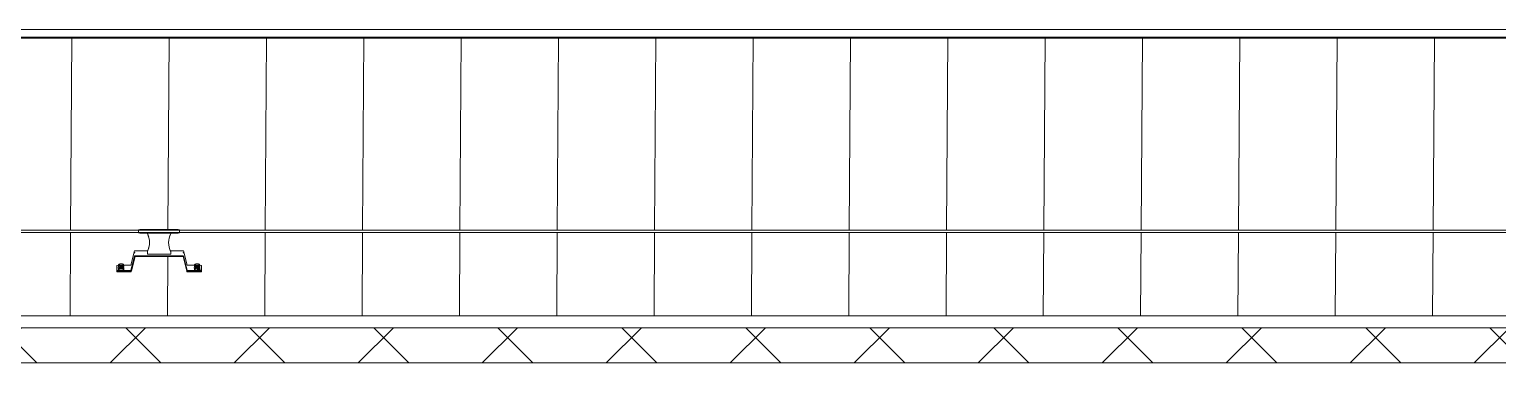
# Model space of a CAD drawing. Header units: millimetres. Extents: x 900982 to 1200730, y -305 to 27743.
# Drawn here: x 951712 to 956736, y 16569 to 17711 of the extents above; entities that cross this region are included whole.
import ezdxf

# ---------------------------------------------------------------- set-up
doc = ezdxf.new("R2010")
doc.units = ezdxf.units.MM
for name, color, linetype, lineweight in [('A-ROOF', 132, 'Continuous', 5), ('A-ROOF-PATT', 132, 'Continuous', 15), ('Q-SPCQ', 91, 'Continuous', 5)]:
    doc.layers.add(name, color=color, linetype=linetype, lineweight=lineweight)

# ---------------------------------------------------------------- blocks, each defined once
blk = doc.blocks.new('Static Line_Sayfa_Metal Deck_Pan Mount - Up to 15 _ pitch - Max 2 Users-1845519-SECTION - GRIDS 2A')
at = {"layer": 'Q-SPCQ'}
for p, q in [((1010152.4, 17024.9), (917357.6, 17024.9)), ((917357.6, 17016.9), (1010152.4, 17016.9)), ((952090.2, 17027.2), (952085.9, 17026.2)), ((952085.9, 17015.7), (952090.2, 17014.7)), ((952219.3, 17027.4), (952092.5, 17027.4)), ((952092.5, 17014.4), (952219.3, 17014.4)), ((952115.9, 17014.5), (952115.9, 17016.4)), ((952115.9, 17013.3), (952115.9, 17014.5)), ((952195.9, 17014.5), (952115.9, 17014.5)), ((952115.9, 17013.6), (952115.9, 17013.3)), ((952195.9, 17016.4), (952195.9, 17014.5)), ((952195.9, 17014.5), (952195.9, 17013.3)), ((952195.9, 17013.3), (952195.9, 17013.6)), ((952225.9, 17026.2), (952221.6, 17027.2)), ((952221.6, 17014.7), (952225.9, 17015.7)), ((952072, 16936.8), (952059.5, 16888.4)), ((952059.6, 16905.9), (952072.1, 16954.2)), ((952061.1, 16886.5), (952073.5, 16934.8)), ((952073, 16949.8), (952072.1, 16946)), ((952238.7, 16937.5), (952073, 16937.5)), ((952073.1, 16954.9), (952117.6, 16954.9)), ((952074.5, 16935.5), (952237.2, 16935.5)), ((952115.9, 16951.6), (952115.9, 16951.8)), ((952115.9, 16951.8), (952115.9, 16949.8)), ((952115.9, 16949.6), (952115.9, 16951.6)), ((952115.9, 16943.2), (952195.9, 16943.2)), ((952194.2, 16954.9), (952238.9, 16954.9)), ((952195.9, 16949.8), (952195.9, 16951.8)), ((952195.9, 16951.8), (952195.9, 16951.6)), ((952195.9, 16951.6), (952195.9, 16949.6)), ((952238.2, 16934.8), (952250.7, 16886.5)), ((952239.8, 16946.4), (952238.8, 16950.1)), ((952252.2, 16888.4), (952239.7, 16936.8)), ((952239.8, 16954.2), (952252.3, 16905.9)), ((952010.9, 16888.6), (952011, 16904.3)), ((952010.9, 16888.6), (952010.9, 16886.6)), ((952010.9, 16885.7), (952010.9, 16888.6)), ((952060.9, 16885.7), (952010.9, 16885.7)), ((952010.9, 16885.7), (952010.9, 16882.7)), ((952010.9, 16882.7), (952060.9, 16882.7)), ((952021.3, 16897.5), (952016.7, 16896.9)), ((952016.9, 16901.2), (952016.9, 16899.9)), ((952016.9, 16894.2), (952016.9, 16892.9)), ((952016.9, 16890.3), (952016.9, 16888.9)), ((952017, 16905.2), (952017, 16903.9)), ((952058.5, 16887.7), (952020.9, 16887.7)), ((952020.9, 16885.7), (952060.1, 16885.7)), ((952025.9, 16902.3), (952021.1, 16902.1)), ((952021.1, 16902.1), (952021.1, 16901.6)), ((952021.1, 16902.1), (952021.1, 16897.5)), ((952021.1, 16901.6), (952025.9, 16901.3)), ((952021.1, 16901.6), (952021.1, 16897)), ((952021.1, 16896.7), (952025.9, 16896.9)), ((952025.9, 16895.9), (952021.1, 16896.2)), ((952030.8, 16902.1), (952025.9, 16902.3)), ((952025.9, 16902.3), (952025.9, 16897.7)), ((952025.9, 16901.3), (952030.7, 16901.6)), ((952025.9, 16896.8), (952025.9, 16901.3)), ((952025.9, 16896.9), (952030.8, 16896.7)), ((952030.7, 16896.2), (952025.9, 16895.9)), ((952026, 16905.1), (952031.9, 16905.1)), ((952035.1, 16896.9), (952030.6, 16897.5)), ((952030.7, 16901.6), (952030.8, 16902.1)), ((952030.7, 16901.6), (952030.7, 16897)), ((952030.8, 16902.1), (952030.8, 16897.5)), ((952033.8, 16905.1), (952058.6, 16905.1)), ((952034.9, 16899.9), (952034.9, 16901.2)), ((952034.9, 16892.9), (952034.9, 16894.2)), ((952034.9, 16888.9), (952034.9, 16890.3)), ((952035, 16903.9), (952035, 16905.2)), ((952060.9, 16882.7), (952060.9, 16885.7)), ((952250.9, 16885.7), (952250.9, 16882.7)), ((952300.9, 16885.7), (952250.9, 16885.7)), ((952250.9, 16882.7), (952300.9, 16882.7)), ((952251.6, 16885.7), (952290.9, 16885.7)), ((952290.9, 16887.7), (952253.2, 16887.7)), ((952253.3, 16905.1), (952278.1, 16905.1)), ((952281.3, 16897.5), (952276.7, 16896.9)), ((952276.9, 16901.2), (952276.9, 16899.9)), ((952276.9, 16894.2), (952276.9, 16892.9)), ((952276.9, 16890.3), (952276.9, 16888.9)), ((952277, 16905.2), (952277, 16903.9)), ((952280, 16905.1), (952286, 16905.1)), ((952285.9, 16902.3), (952281.1, 16902.1)), ((952281.1, 16902.1), (952281.1, 16901.6)), ((952281.1, 16902.1), (952281.1, 16897.5)), ((952281.1, 16901.6), (952285.9, 16901.3)), ((952281.1, 16901.6), (952281.1, 16897)), ((952285.9, 16896.9), (952281.1, 16896.7)), ((952290.8, 16902.1), (952285.9, 16902.3)), ((952285.9, 16902.3), (952285.9, 16897.7)), ((952285.9, 16901.3), (952290.7, 16901.6)), ((952285.9, 16896.8), (952285.9, 16901.3)), ((952290.8, 16896.7), (952285.9, 16896.9)), ((952285.9, 16895.9), (952290.7, 16896.2)), ((952295.1, 16896.9), (952290.6, 16897.5)), ((952290.7, 16901.6), (952290.8, 16902.1)), ((952290.7, 16901.6), (952290.7, 16897)), ((952290.8, 16902.1), (952290.8, 16897.5)), ((952294.9, 16899.9), (952294.9, 16901.2)), ((952294.9, 16892.9), (952294.9, 16894.2)), ((952294.9, 16888.9), (952294.9, 16890.3)), ((952295, 16903.9), (952295, 16905.2)), ((952300.9, 16888.6), (952301, 16904.3)), ((952300.9, 16885.7), (952300.9, 16888.6)), ((952300.9, 16882.7), (952300.9, 16885.7)), ((952301, 16903.1), (952301, 16900.1))]:
    blk.add_line(p, q, dxfattribs=at)
at = {"layer": 'Q-SPCQ', "flags": 128}
for points in [[(952090.2, 17027.2), (952090.6, 17027.3), (952091, 17027.3), (952091.4, 17027.4), (952091.8, 17027.4), (952092.2, 17027.4), (952092.5, 17027.4)], [(952092.5, 17014.4), (952092.1, 17014.4), (952091.7, 17014.5), (952091.3, 17014.5), (952090.9, 17014.6), (952090.5, 17014.6), (952090.2, 17014.7)], [(952219.3, 17027.4), (952219.7, 17027.4), (952220.1, 17027.4), (952220.5, 17027.4), (952220.9, 17027.3), (952221.3, 17027.2), (952221.6, 17027.2)], [(952221.6, 17014.7), (952221.2, 17014.6), (952220.8, 17014.6), (952220.4, 17014.5), (952220, 17014.5), (952219.6, 17014.4), (952219.3, 17014.4)], [(952016.9, 16901.2), (952017.3, 16902.9), (952018, 16904), (952018.6, 16904.5), (952019.1, 16904.8), (952019.5, 16905), (952019.7, 16905.1), (952020, 16905.2), (952020.2, 16905.2), (952020.4, 16905.3), (952020.5, 16905.3), (952020.7, 16905.3), (952020.8, 16905.4), (952021, 16905.4), (952021.2, 16905.4), (952021.3, 16905.4), (952021.5, 16905.4), (952021.6, 16905.5), (952021.8, 16905.5), (952022, 16905.5), (952022.1, 16905.5), (952022.3, 16905.5), (952022.5, 16905.5), (952022.6, 16905.6), (952022.8, 16905.6), (952023, 16905.6), (952023.2, 16905.6), (952023.4, 16905.6), (952023.6, 16905.6), (952023.8, 16905.6), (952024, 16905.6), (952024.2, 16905.6), (952024.4, 16905.6), (952024.6, 16905.6), (952024.8, 16905.6), (952025, 16905.6), (952025.2, 16905.6), (952025.5, 16905.7), (952025.7, 16905.7), (952025.9, 16905.7), (952025.9, 16905.7)], [(952016.9, 16894.2), (952017.3, 16895.9), (952018, 16897), (952018.6, 16897.5), (952019.1, 16897.8), (952019.4, 16898), (952019.7, 16898.1), (952019.9, 16898.2), (952020.1, 16898.2), (952020.3, 16898.3), (952020.5, 16898.3), (952020.6, 16898.4), (952020.8, 16898.4), (952021, 16898.4), (952021.1, 16898.4), (952021.3, 16898.5), (952021.4, 16898.5), (952021.6, 16898.5), (952021.7, 16898.5), (952021.9, 16898.5), (952022.1, 16898.5), (952022.2, 16898.6), (952022.4, 16898.6), (952022.6, 16898.6), (952022.8, 16898.6), (952023, 16898.6), (952023.2, 16898.6), (952023.4, 16898.6), (952023.5, 16898.6), (952023.7, 16898.6), (952023.9, 16898.6), (952024.1, 16898.7), (952024.4, 16898.7), (952024.6, 16898.7), (952024.8, 16898.7), (952025, 16898.7), (952025.2, 16898.7), (952025.4, 16898.7), (952025.6, 16898.7), (952025.8, 16898.7), (952025.9, 16898.7)], [(952016.9, 16890.3), (952017.2, 16891.9), (952017.9, 16893), (952018.6, 16893.6), (952019, 16893.8), (952019.4, 16894), (952019.7, 16894.1), (952019.9, 16894.2), (952020.1, 16894.3), (952020.3, 16894.3), (952020.5, 16894.3), (952020.6, 16894.4), (952020.8, 16894.4), (952020.9, 16894.4), (952021.1, 16894.5), (952021.2, 16894.5), (952021.4, 16894.5), (952021.6, 16894.5), (952021.7, 16894.5), (952021.9, 16894.5), (952022, 16894.6), (952022.2, 16894.6), (952022.4, 16894.6), (952022.6, 16894.6), (952022.8, 16894.6), (952022.9, 16894.6), (952023.1, 16894.6), (952023.3, 16894.6), (952023.5, 16894.6), (952023.7, 16894.7), (952023.9, 16894.7), (952024.1, 16894.7), (952024.3, 16894.7), (952024.5, 16894.7), (952024.7, 16894.7), (952025, 16894.7), (952025.2, 16894.7), (952025.4, 16894.7), (952025.6, 16894.7), (952025.8, 16894.7), (952025.9, 16894.7)], [(952017, 16905.2), (952017.3, 16906.9), (952018, 16907.9), (952018.7, 16908.5), (952019.1, 16908.8), (952019.5, 16909), (952019.8, 16909.1), (952020, 16909.2), (952020.2, 16909.2), (952020.4, 16909.3), (952020.6, 16909.3), (952020.7, 16909.3), (952020.9, 16909.3), (952021, 16909.4), (952021.2, 16909.4), (952021.3, 16909.4), (952021.5, 16909.4), (952021.6, 16909.5), (952021.8, 16909.5), (952022, 16909.5), (952022.1, 16909.5), (952022.3, 16909.5), (952022.5, 16909.5), (952022.7, 16909.5), (952022.9, 16909.6), (952023, 16909.6), (952023.2, 16909.6), (952023.4, 16909.6), (952023.6, 16909.6), (952023.8, 16909.6), (952024, 16909.6), (952024.2, 16909.6), (952024.4, 16909.6), (952024.6, 16909.6), (952024.8, 16909.6), (952025.1, 16909.6), (952025.3, 16909.6), (952025.5, 16909.6), (952025.7, 16909.6), (952025.9, 16909.6), (952026, 16909.6)], [(952034.9, 16901.2), (952034.6, 16902.9), (952033.9, 16904), (952033.2, 16904.5), (952032.8, 16904.8), (952032.4, 16905), (952032.1, 16905.1), (952031.9, 16905.2), (952031.7, 16905.2), (952031.5, 16905.3), (952031.3, 16905.3), (952031.2, 16905.3), (952031, 16905.4), (952030.9, 16905.4), (952030.7, 16905.4), (952030.6, 16905.4), (952030.4, 16905.4), (952030.2, 16905.5), (952030.1, 16905.5), (952029.9, 16905.5), (952029.8, 16905.5), (952029.6, 16905.5), (952029.4, 16905.5), (952029.2, 16905.6), (952029, 16905.6), (952028.9, 16905.6), (952028.7, 16905.6), (952028.5, 16905.6), (952028.3, 16905.6), (952028.1, 16905.6), (952027.9, 16905.6), (952027.7, 16905.6), (952027.5, 16905.6), (952027.3, 16905.6), (952027.1, 16905.6), (952026.8, 16905.6), (952026.6, 16905.6), (952026.4, 16905.7), (952026.2, 16905.7), (952026, 16905.7), (952025.9, 16905.7)], [(952034.9, 16894.2), (952034.5, 16895.9), (952033.8, 16897), (952033.2, 16897.5), (952032.7, 16897.8), (952032.4, 16898), (952032.1, 16898.1), (952031.9, 16898.2), (952031.6, 16898.2), (952031.5, 16898.3), (952031.3, 16898.3), (952031.1, 16898.4), (952031, 16898.4), (952030.8, 16898.4), (952030.7, 16898.4), (952030.5, 16898.5), (952030.4, 16898.5), (952030.2, 16898.5), (952030, 16898.5), (952029.9, 16898.5), (952029.7, 16898.5), (952029.5, 16898.6), (952029.4, 16898.6), (952029.2, 16898.6), (952029, 16898.6), (952028.8, 16898.6), (952028.6, 16898.6), (952028.4, 16898.6), (952028.2, 16898.6), (952028, 16898.6), (952027.8, 16898.6), (952027.6, 16898.7), (952027.4, 16898.7), (952027.2, 16898.7), (952027, 16898.7), (952026.8, 16898.7), (952026.6, 16898.7), (952026.4, 16898.7), (952026.2, 16898.7), (952025.9, 16898.7), (952025.9, 16898.7)], [(952034.9, 16890.3), (952034.5, 16891.9), (952033.8, 16893), (952033.2, 16893.6), (952032.7, 16893.8), (952032.3, 16894), (952032.1, 16894.1), (952031.8, 16894.2), (952031.6, 16894.3), (952031.4, 16894.3), (952031.3, 16894.3), (952031.1, 16894.4), (952031, 16894.4), (952030.8, 16894.4), (952030.6, 16894.5), (952030.5, 16894.5), (952030.3, 16894.5), (952030.2, 16894.5), (952030, 16894.5), (952029.9, 16894.5), (952029.7, 16894.6), (952029.5, 16894.6), (952029.3, 16894.6), (952029.2, 16894.6), (952029, 16894.6), (952028.8, 16894.6), (952028.6, 16894.6), (952028.4, 16894.6), (952028.2, 16894.6), (952028, 16894.7), (952027.8, 16894.7), (952027.6, 16894.7), (952027.4, 16894.7), (952027.2, 16894.7), (952027, 16894.7), (952026.8, 16894.7), (952026.6, 16894.7), (952026.4, 16894.7), (952026.1, 16894.7), (952025.9, 16894.7), (952025.9, 16894.7)], [(952035, 16905.2), (952034.6, 16906.9), (952033.9, 16907.9), (952033.3, 16908.5), (952032.8, 16908.8), (952032.4, 16909), (952032.2, 16909.1), (952031.9, 16909.2), (952031.7, 16909.2), (952031.5, 16909.3), (952031.4, 16909.3), (952031.2, 16909.3), (952031.1, 16909.3), (952030.9, 16909.4), (952030.7, 16909.4), (952030.6, 16909.4), (952030.4, 16909.4), (952030.3, 16909.5), (952030.1, 16909.5), (952029.9, 16909.5), (952029.8, 16909.5), (952029.6, 16909.5), (952029.4, 16909.5), (952029.3, 16909.5), (952029.1, 16909.6), (952028.9, 16909.6), (952028.7, 16909.6), (952028.5, 16909.6), (952028.3, 16909.6), (952028.1, 16909.6), (952027.9, 16909.6), (952027.7, 16909.6), (952027.5, 16909.6), (952027.3, 16909.6), (952027.1, 16909.6), (952026.9, 16909.6), (952026.7, 16909.6), (952026.4, 16909.6), (952026.2, 16909.6), (952026, 16909.6), (952026, 16909.6)], [(952276.9, 16901.2), (952277.3, 16902.9), (952278, 16904), (952278.6, 16904.5), (952279.1, 16904.8), (952279.5, 16905), (952279.7, 16905.1), (952280, 16905.2), (952280.2, 16905.2), (952280.4, 16905.3), (952280.5, 16905.3), (952280.7, 16905.3), (952280.8, 16905.4), (952281, 16905.4), (952281.2, 16905.4), (952281.3, 16905.4), (952281.5, 16905.4), (952281.6, 16905.5), (952281.8, 16905.5), (952282, 16905.5), (952282.1, 16905.5), (952282.3, 16905.5), (952282.5, 16905.5), (952282.6, 16905.6), (952282.8, 16905.6), (952283, 16905.6), (952283.2, 16905.6), (952283.4, 16905.6), (952283.6, 16905.6), (952283.8, 16905.6), (952284, 16905.6), (952284.2, 16905.6), (952284.4, 16905.6), (952284.6, 16905.6), (952284.8, 16905.6), (952285, 16905.6), (952285.2, 16905.6), (952285.5, 16905.7), (952285.7, 16905.7), (952285.9, 16905.7), (952285.9, 16905.7)], [(952276.9, 16894.2), (952277.3, 16895.9), (952278, 16897), (952278.6, 16897.5), (952279.1, 16897.8), (952279.4, 16898), (952279.7, 16898.1), (952279.9, 16898.2), (952280.1, 16898.2), (952280.3, 16898.3), (952280.5, 16898.3), (952280.6, 16898.4), (952280.8, 16898.4), (952281, 16898.4), (952281.1, 16898.4), (952281.3, 16898.5), (952281.4, 16898.5), (952281.6, 16898.5), (952281.7, 16898.5), (952281.9, 16898.5), (952282.1, 16898.5), (952282.2, 16898.6), (952282.4, 16898.6), (952282.6, 16898.6), (952282.8, 16898.6), (952283, 16898.6), (952283.2, 16898.6), (952283.4, 16898.6), (952283.5, 16898.6), (952283.7, 16898.6), (952283.9, 16898.6), (952284.1, 16898.7), (952284.4, 16898.7), (952284.6, 16898.7), (952284.8, 16898.7), (952285, 16898.7), (952285.2, 16898.7), (952285.4, 16898.7), (952285.6, 16898.7), (952285.8, 16898.7), (952285.9, 16898.7)], [(952276.9, 16890.3), (952277.2, 16891.9), (952277.9, 16893), (952278.6, 16893.6), (952279, 16893.8), (952279.4, 16894), (952279.7, 16894.1), (952279.9, 16894.2), (952280.1, 16894.3), (952280.3, 16894.3), (952280.5, 16894.3), (952280.6, 16894.4), (952280.8, 16894.4), (952280.9, 16894.4), (952281.1, 16894.5), (952281.2, 16894.5), (952281.4, 16894.5), (952281.6, 16894.5), (952281.7, 16894.5), (952281.9, 16894.5), (952282, 16894.6), (952282.2, 16894.6), (952282.4, 16894.6), (952282.6, 16894.6), (952282.8, 16894.6), (952282.9, 16894.6), (952283.1, 16894.6), (952283.3, 16894.6), (952283.5, 16894.6), (952283.7, 16894.7), (952283.9, 16894.7), (952284.1, 16894.7), (952284.3, 16894.7), (952284.5, 16894.7), (952284.7, 16894.7), (952285, 16894.7), (952285.2, 16894.7), (952285.4, 16894.7), (952285.6, 16894.7), (952285.8, 16894.7), (952285.9, 16894.7)], [(952277, 16905.2), (952277.3, 16906.9), (952278, 16907.9), (952278.7, 16908.5), (952279.1, 16908.8), (952279.5, 16909), (952279.8, 16909.1), (952280, 16909.2), (952280.2, 16909.2), (952280.4, 16909.3), (952280.6, 16909.3), (952280.7, 16909.3), (952280.9, 16909.3), (952281, 16909.4), (952281.2, 16909.4), (952281.3, 16909.4), (952281.5, 16909.4), (952281.6, 16909.5), (952281.8, 16909.5), (952282, 16909.5), (952282.1, 16909.5), (952282.3, 16909.5), (952282.5, 16909.5), (952282.7, 16909.5), (952282.9, 16909.6), (952283, 16909.6), (952283.2, 16909.6), (952283.4, 16909.6), (952283.6, 16909.6), (952283.8, 16909.6), (952284, 16909.6), (952284.2, 16909.6), (952284.4, 16909.6), (952284.6, 16909.6), (952284.8, 16909.6), (952285.1, 16909.6), (952285.3, 16909.6), (952285.5, 16909.6), (952285.7, 16909.6), (952285.9, 16909.6), (952286, 16909.6)], [(952294.9, 16901.2), (952294.6, 16902.9), (952293.9, 16904), (952293.2, 16904.5), (952292.8, 16904.8), (952292.4, 16905), (952292.1, 16905.1), (952291.9, 16905.2), (952291.7, 16905.2), (952291.5, 16905.3), (952291.3, 16905.3), (952291.2, 16905.3), (952291, 16905.4), (952290.9, 16905.4), (952290.7, 16905.4), (952290.6, 16905.4), (952290.4, 16905.4), (952290.2, 16905.5), (952290.1, 16905.5), (952289.9, 16905.5), (952289.8, 16905.5), (952289.6, 16905.5), (952289.4, 16905.5), (952289.2, 16905.6), (952289, 16905.6), (952288.9, 16905.6), (952288.7, 16905.6), (952288.5, 16905.6), (952288.3, 16905.6), (952288.1, 16905.6), (952287.9, 16905.6), (952287.7, 16905.6), (952287.5, 16905.6), (952287.3, 16905.6), (952287.1, 16905.6), (952286.8, 16905.6), (952286.6, 16905.6), (952286.4, 16905.7), (952286.2, 16905.7), (952286, 16905.7), (952285.9, 16905.7)], [(952294.9, 16894.2), (952294.5, 16895.9), (952293.8, 16897), (952293.2, 16897.5), (952292.7, 16897.8), (952292.4, 16898), (952292.1, 16898.1), (952291.9, 16898.2), (952291.6, 16898.2), (952291.5, 16898.3), (952291.3, 16898.3), (952291.1, 16898.4), (952291, 16898.4), (952290.8, 16898.4), (952290.7, 16898.4), (952290.5, 16898.5), (952290.4, 16898.5), (952290.2, 16898.5), (952290, 16898.5), (952289.9, 16898.5), (952289.7, 16898.5), (952289.5, 16898.6), (952289.4, 16898.6), (952289.2, 16898.6), (952289, 16898.6), (952288.8, 16898.6), (952288.6, 16898.6), (952288.4, 16898.6), (952288.2, 16898.6), (952288, 16898.6), (952287.8, 16898.6), (952287.6, 16898.7), (952287.4, 16898.7), (952287.2, 16898.7), (952287, 16898.7), (952286.8, 16898.7), (952286.6, 16898.7), (952286.4, 16898.7), (952286.2, 16898.7), (952285.9, 16898.7), (952285.9, 16898.7)], [(952294.9, 16890.3), (952294.5, 16891.9), (952293.8, 16893), (952293.2, 16893.6), (952292.7, 16893.8), (952292.3, 16894), (952292.1, 16894.1), (952291.8, 16894.2), (952291.6, 16894.3), (952291.4, 16894.3), (952291.3, 16894.3), (952291.1, 16894.4), (952291, 16894.4), (952290.8, 16894.4), (952290.6, 16894.5), (952290.5, 16894.5), (952290.3, 16894.5), (952290.2, 16894.5), (952290, 16894.5), (952289.9, 16894.5), (952289.7, 16894.6), (952289.5, 16894.6), (952289.3, 16894.6), (952289.2, 16894.6), (952289, 16894.6), (952288.8, 16894.6), (952288.6, 16894.6), (952288.4, 16894.6), (952288.2, 16894.6), (952288, 16894.7), (952287.8, 16894.7), (952287.6, 16894.7), (952287.4, 16894.7), (952287.2, 16894.7), (952287, 16894.7), (952286.8, 16894.7), (952286.6, 16894.7), (952286.4, 16894.7), (952286.1, 16894.7), (952285.9, 16894.7), (952285.9, 16894.7)], [(952295, 16905.2), (952294.6, 16906.9), (952293.9, 16907.9), (952293.3, 16908.5), (952292.8, 16908.8), (952292.4, 16909), (952292.2, 16909.1), (952291.9, 16909.2), (952291.7, 16909.2), (952291.5, 16909.3), (952291.4, 16909.3), (952291.2, 16909.3), (952291.1, 16909.3), (952290.9, 16909.4), (952290.7, 16909.4), (952290.6, 16909.4), (952290.4, 16909.4), (952290.3, 16909.5), (952290.1, 16909.5), (952289.9, 16909.5), (952289.8, 16909.5), (952289.6, 16909.5), (952289.4, 16909.5), (952289.3, 16909.5), (952289.1, 16909.6), (952288.9, 16909.6), (952288.7, 16909.6), (952288.5, 16909.6), (952288.3, 16909.6), (952288.1, 16909.6), (952287.9, 16909.6), (952287.7, 16909.6), (952287.5, 16909.6), (952287.3, 16909.6), (952287.1, 16909.6), (952286.9, 16909.6), (952286.7, 16909.6), (952286.4, 16909.6), (952286.2, 16909.6), (952286, 16909.6), (952286, 16909.6)]]:
    blk.add_lwpolyline(points, dxfattribs=at)
at = {"layer": 'Q-SPCQ'}
for centre, major_axis, ratio, start_param, end_param in [((952085.9, 17020.9), (0, 5.22), 0.000553, 0.087266, 1.12192), ((952085.9, 17020.9), (0, 5.22), 0.000553, 1.238237, 2.040821), ((952085.9, 17020.9), (0, 5.22), 0.000553, 2.181662, 3.141462), ((952085.9, 17020.9), (0, 5.22), 0.000553, 3.141593, 3.228859), ((952053.1, 16982.7), (-70, 0.4), 0.996195, 3.429686, 3.60672), ((952053.1, 16982.5), (-70, 0.4), 0.996195, 2.689154, 3.60672), ((952258.6, 16982.5), (-70, 0.4), 0.996195, 5.830747, 6.748313), ((952258.6, 16982.7), (-70, 0.4), 0.996195, 5.830747, 6.009742), ((952225.9, 17020.9), (0, 5.22), 0.000553, 0.087266, 1.122385), ((952225.9, 17020.9), (0, 5.22), 0.000553, 1.238237, 2.040821), ((952225.9, 17020.9), (0, 5.22), 0.000553, 2.181662, 3.141593), ((952225.9, 17020.9), (0, 5.22), 0.000553, 3.141723, 3.228859), ((952073, 16936.5), (-1, 0.006), 0.996195, 4.718734, 6.03737), ((952073.1, 16953.9), (-1, 0.006), 0.996195, 4.938506, 6.037371), ((952074.5, 16934.5), (-1, 0.006), 0.996195, 4.718734, 6.037371), ((952053.1, 16982.7), (-70, 0.4), 0.996195, 2.689154, 2.918546), ((952115.9, 16950.2), (0, 7), 0.000553, 1.658063, 3.228859), ((952258.6, 16982.7), (-70, 0.4), 0.996195, 0.235736, 0.465127), ((952195.9, 16950.2), (0, 7), 0.000553, 1.658063, 3.228859), ((952237.2, 16934.5), (-1, 0.006), 0.996195, 3.400097, 4.718734), ((952238.9, 16953.9), (-1, 0.006), 0.996195, 3.400097, 4.718734), ((952238.7, 16936.5), (-1, 0.006), 0.996195, 3.400097, 4.498961), ((952020.9, 16888.6), (10, 0), 0.087156, 3.141593, 4.711834), ((952020.9, 16886.6), (10, 0), 0.087156, 3.141593, 4.711834), ((952021, 16904.3), (10, 0), 0.087156, 2.09384, 3.141038), ((952025.9, 16896.4), (11, 0), 0.087156, 1.570241, 3.664636), ((952025.9, 16899.9), (9, 0), 0.087156, 1.915454, 4.711834), ((952025.9, 16888.9), (9, 0), 0.087156, 1.915454, 4.711834), ((952025.9, 16892.9), (9, 0), 0.087156, 1.570241, 3.664636), ((952026, 16903.9), (9, 0), 0.087156, 1.915454, 3.664636), ((952025.9, 16899.9), (9, 0), 0.087156, 4.711834, 7.853427), ((952025.9, 16896.4), (11, 0), 0.087156, 5.759031, 7.853427), ((952025.9, 16892.9), (9, 0), 0.087156, 5.759031, 7.853427), ((952025.9, 16888.9), (9, 0), 0.087156, 4.711834, 7.509336), ((952026, 16903.9), (9, 0), 0.087156, 5.759031, 7.853427), ((952026, 16903.9), (9, 0), 0.087156, 4.711834, 5.576632), ((952058.5, 16888.7), (-1, 0.006), 0.996195, 1.577141, 2.895778), ((952058.6, 16906.1), (-1, 0.006), 0.996195, 1.577141, 2.895778), ((952060.1, 16886.7), (-1, 0.006), 0.996195, 1.577141, 2.895778), ((952251.6, 16886.7), (-1, 0.006), 0.996195, 0.258504, 1.577141), ((952253.2, 16888.7), (-1, 0.006), 0.996195, 0.258504, 1.577141), ((952253.3, 16906.1), (-1, 0.006), 0.996195, 0.258504, 1.577141), ((952285.9, 16896.4), (11, 0), 0.087156, 1.570241, 3.664636), ((952285.9, 16888.9), (9, 0), 0.087156, 1.915454, 4.711834), ((952285.9, 16899.9), (9, 0), 0.087156, 1.570241, 4.711834), ((952285.9, 16892.9), (9, 0), 0.087156, 1.915454, 3.664636), ((952286, 16903.9), (9, 0), 0.087156, 1.571576, 3.664636), ((952286, 16903.9), (9, 0), 0.087156, 3.838502, 4.711834), ((952285.9, 16899.9), (9, 0), 0.087156, 4.711834, 7.853427), ((952285.9, 16896.4), (11, 0), 0.087156, 5.759031, 7.853427), ((952285.9, 16892.9), (9, 0), 0.087156, 5.759031, 7.853427), ((952285.9, 16892.9), (9, 0), 0.087156, 4.711834, 5.576632), ((952285.9, 16888.9), (9, 0), 0.087156, 4.711834, 7.853427), ((952286, 16903.9), (9, 0), 0.087156, 4.711834, 5.576632), ((952286, 16903.9), (9, 0), 0.087156, 5.759031, 7.509336), ((952290.9, 16888.6), (10, 0), 0.087156, 4.711834, 6.28263), ((952290.9, 16886.6), (10, 0), 0.087156, 4.711834, 6.28263), ((952291, 16904.3), (10, 0), 0.087156, 0, 1.046642)]:
    blk.add_ellipse(centre, major_axis=major_axis, ratio=ratio, start_param=start_param, end_param=end_param, dxfattribs=at)
for points in [[(952025.9, 16897.7), (952025.1, 16897.8), (952023.5, 16897.8), (952021.9, 16897.6), (952021.1, 16897.5)], [(952021.1, 16897.5), (952021.1, 16897.5), (952021.1, 16897.4), (952021.1, 16897.2), (952021.1, 16897)], [(952021.1, 16897), (952021.9, 16897.1), (952023.5, 16897.1), (952025.1, 16896.9), (952025.9, 16896.8)], [(952030.8, 16897.5), (952029.9, 16897.6), (952028.3, 16897.8), (952026.7, 16897.8), (952025.9, 16897.7)], [(952025.9, 16896.8), (952026.7, 16896.9), (952028.3, 16897.1), (952029.9, 16897.1), (952030.7, 16897)], [(952030.7, 16897), (952030.7, 16897.2), (952030.7, 16897.4), (952030.8, 16897.5), (952030.8, 16897.5)], [(952281.1, 16897.5), (952281.9, 16897.6), (952283.5, 16897.8), (952285.1, 16897.8), (952285.9, 16897.7)], [(952281.1, 16897), (952281.1, 16897.2), (952281.1, 16897.4), (952281.1, 16897.5), (952281.1, 16897.5)], [(952285.9, 16896.8), (952285.1, 16896.9), (952283.5, 16897.1), (952281.9, 16897.1), (952281.1, 16897)], [(952285.9, 16897.7), (952286.7, 16897.8), (952288.3, 16897.8), (952289.9, 16897.6), (952290.8, 16897.5)], [(952290.7, 16897), (952289.9, 16897.1), (952288.3, 16897.1), (952286.7, 16896.9), (952285.9, 16896.8)], [(952290.8, 16897.5), (952290.8, 16897.5), (952290.7, 16897.4), (952290.7, 16897.2), (952290.7, 16897)]]:
    blk.add_open_spline(points, degree=3, dxfattribs=at)
blk = doc.blocks.new('Ridge Capping - Ridge Capping-1882401-SECTION - GRIDS 2A')
at = {"layer": 'A-ROOF'}
for p, q in [((910524.4, 17684.7), (1021760.8, 17684.7)), ((1021760.8, 17710.8), (910524.5, 17710.9)), ((910524.4, 17681), (1021760.8, 17681))]:
    blk.add_line(p, q, dxfattribs=at)

msp = doc.modelspace()

# ---------------------------------------------------------------- hatches: boundary and pattern name
at = {"layer": 'A-ROOF-PATT', "lineweight": 5}
h = msp.add_hatch(dxfattribs=at)
h.set_pattern_fill('FP_3', color=256, style=0, pattern_type=2)
h.set_pattern_definition([(89.638, (-19.27, 413459.42), (-332.99965, -0.00109), [])])
h.paths.add_polyline_path([(1013396.2, 17006.6), (1013396.2, 17007.8), (1013387.2, 17007.8)])
h.paths.add_polyline_path([(1013258.7, 17008.2), (1013258.7, 17006.7), (1013256, 17007.9)])
h.paths.add_polyline_path([(914851.3, 17009), (914851.3, 17010.2), (914842.3, 17010.1)])
h.paths.add_polyline_path([(914713.8, 17009.7), (914713.8, 17008.2), (914710.3, 17009.3)])
h.paths.add_polyline_path([(913942.5, 17006.1), (913942.5, 17007.4), (913932.6, 17007.3)])
h.paths.add_polyline_path([(911611.8, 17018.4), (911608.4, 17009.3), (911607.4, 17019.2), (911610.3, 17018.7)])
h.paths.add_polyline_path([(911615.8, 17016.6), (911610.4, 17009), (911613, 17017.9)])
h.paths.add_polyline_path([(911619.2, 17013.8), (911613.8, 17011.7), (911615.8, 17016.6)])
h.paths.add_polyline_path([(913561.9, 17011.2), (913561.9, 17012.3), (913564.6, 17011.4)])
h.paths.add_polyline_path([(915661.9, 17018.2), (915661.9, 17019.3), (915667.1, 17018.5)])
h.paths.add_polyline_path([(916201.2, 17020), (916211.3, 17021.1), (916206.5, 17020.3)])
h.paths.add_polyline_path([(916649.4, 17021.6), (916649.4, 17022.5), (916653, 17021.7)])
h.paths.add_polyline_path([(1012106.7, 17017.2), (1012106.7, 17018.4), (1012108.3, 17017.3)])
h.paths.add_polyline_path([(1014206.8, 17010.5), (1014206.8, 17011.6), (1014210.6, 17010.7)])
h.paths.add_polyline_path([(1014746.1, 17008.7), (1014756.2, 17009.8), (1014750, 17008.9)])
h.paths.add_polyline_path([(1015890.8, 17013.8), (1015899.7, 17005.4), (1015898.2, 17003.2), (1015903.5, 17000.6), (1015899.7, 16998.4), (1015898.2, 16996.5), (1015903.5, 16994.3), (1015908.8, 16996.5), (1015911, 17001.8), (1015910, 17015.7), (1015905.4, 17009.3), (1015903.5, 17009.3), (1015901.5, 17009), (1015899.2, 17009), (1015898.2, 17007.1), (1015894.2, 17010.7)])
h.paths.add_polyline_path([(1016226.9, 16735), (1016226.9, 16878.7), (1016096.9, 16878.7), (1016096.9, 16881.7), (1015965, 16881.7), (1015965, 16878.7), (1015936.8, 16878.7), (1015936.8, 16881.7), (1015804.9, 16881.7), (1015804.9, 16878.7), (1015674.9, 16878.7), (1015675, 16952.5), (1015886, 16953.7), (1015885.4, 16999.3), (1015821.4, 16998.6), (1015631, 16999.3), (1015403.7, 17000), (1015373, 16999.8), (1014892.4, 17001.6), (1014802.5, 17001.7), (1013948.7, 17005.5), (1013881.3, 17005.1), (1013836.3, 17004.9), (1013289.4, 17007.3), (1013287.9, 17007.9), (1013227.2, 17007.3), (1013139.8, 17007.7), (1013078.6, 17007.3), (1010221.4, 17017), (1010221.4, 17015.7), (1010191.4, 17014.5), (1010186, 16998.3), (1010184.2, 16982.5), (1010186, 16966.6), (1010191.4, 16954.9), (1010234.4, 16954.9), (1010232.7, 16935.5), (1010068.5, 16937.5), (1010068.6, 16954.9), (1010113.1, 16954.9), (1010116.8, 16966.6), (1010118.6, 16982.5), (1010116.8, 16998.3), (1010111.4, 17014.5), (1010081.4, 17015.7), (1010081.4, 17017), (1004415.3, 17015.7), (1004415.3, 17014.5), (1004391.8, 17014.5), (1004386.4, 16998.3), (1004384.6, 16982.5), (1004386.5, 16966.6), (1004391.9, 16954.9), (1004434.8, 16954.9), (1004433.2, 16935.5), (1004268.9, 16937.5), (1004269, 16954.9), (1004313.6, 16954.9), (1004317.3, 16966.6), (1004319.1, 16982.5), (1004317.3, 16998.3), (1004311.9, 17014.5), (1004281.9, 17015.7), (1004281.9, 17017), (998615.7, 17015.7), (998615.7, 17014.5), (998592.3, 17014.5), (998586.9, 16998.3), (998585.1, 16982.5), (998586.9, 16966.6), (998592.3, 16954.9), (998635.3, 16954.9), (998633.6, 16935.5), (998469.4, 16937.5), (998469.5, 16954.9), (998514, 16954.9), (998517.7, 16966.6), (998519.5, 16982.5), (998517.7, 16998.3), (998512.3, 17014.5), (998482.3, 17015.7), (998482.3, 17017), (992816.2, 17015.7), (992816.2, 17014.5), (992792.7, 17014.5), (992787.3, 16998.3), (992785.5, 16982.5), (992787.3, 16966.6), (992792.8, 16954.9), (992835.7, 16954.9), (992834.1, 16935.5), (992669.8, 16937.5), (992669.9, 16954.9), (992714.5, 16954.9), (992718.2, 16966.6), (992720, 16982.5), (992718.2, 16998.3), (992712.8, 17014.5), (992682.7, 17015.7), (992682.7, 17017), (987016.6, 17015.7), (987016.6, 17014.5), (986993.2, 17014.5), (986987.8, 16998.3), (986986, 16982.5), (986987.8, 16966.6), (986993.2, 16954.9), (987036.2, 16954.9), (987034.5, 16935.5), (986870.3, 16937.5), (986870.4, 16954.9), (986914.9, 16954.9), (986918.6, 16966.6), (986920.4, 16982.5), (986916.4, 17005), (986913.2, 17014.5), (986883.2, 17015.7), (986883.2, 17017), (981217.1, 17015.7), (981217.1, 17014.5), (981193.6, 17014.5), (981188.2, 16998.3), (981186.4, 16982.5), (981188.2, 16966.6), (981193.6, 16954.9), (981236.6, 16954.9), (981235, 16935.5), (981070.7, 16937.5), (981070.8, 16954.9), (981115.4, 16954.9), (981119.1, 16966.6), (981120.9, 16982.5), (981119.1, 16998.3), (981113.6, 17014.5), (981083.6, 17015.7), (981083.6, 17017), (975417.5, 17015.7), (975417.5, 17014.5), (975394.1, 17014.5), (975388.7, 16998.3), (975386.9, 16982.5), (975388.7, 16966.6), (975394.1, 16954.9), (975437.1, 16954.9), (975435.4, 16935.5), (975271.2, 16937.5), (975271.3, 16954.9), (975315.8, 16954.9), (975319.5, 16966.6), (975321.3, 16982.5), (975319.5, 16998.3), (975314.1, 17014.5), (975284.1, 17015.7), (975284.1, 17017), (969617.9, 17015.7), (969617.9, 17014.5), (969594.5, 17014.5), (969589.1, 16998.3), (969587.3, 16982.5), (969589.1, 16966.6), (969594.5, 16954.9), (969637.5, 16954.9), (969635.9, 16935.5), (969471.6, 16937.5), (969471.7, 16954.9), (969516.2, 16954.9), (969519.9, 16966.6), (969521.8, 16982.5), (969519.9, 16998.3), (969514.5, 17014.5), (969484.5, 17015.7), (969484.5, 17017), (963818.4, 17015.7), (963817.1, 17014.5), (963795, 17014.5), (963789.6, 16998.3), (963787.8, 16982.5), (963789.6, 16966.6), (963795, 16954.9), (963838, 16954.9), (963836.3, 16935.5), (963672.1, 16937.5), (963672.2, 16954.9), (963716.7, 16954.9), (963720.4, 16966.6), (963722.2, 16982.5), (963720.4, 16998.3), (963715, 17014.5), (963685, 17015.7), (963685, 17017), (958018.8, 17015.7), (958018.8, 17014.5), (957995.4, 17014.5), (957990, 16998.3), (957988.2, 16982.5), (957990, 16966.6), (957995.4, 16954.9), (958038.4, 16954.9), (958036.8, 16935.5), (957872.5, 16937.5), (957872.6, 16954.9), (957917.1, 16954.9), (957920.8, 16966.6), (957922.7, 16982.5), (957920.8, 16998.3), (957915.4, 17014.5), (957885.4, 17015.7), (957885.4, 17017), (952219.3, 17015.7), (952219.3, 17014.5), (952195.9, 17014.5), (952190.5, 16998.3), (952188.6, 16982.5), (952190.5, 16966.6), (952195.9, 16954.9), (952238.9, 16954.9), (952237.2, 16935.5), (952073, 16937.5), (952073.1, 16954.9), (952117.6, 16954.9), (952121.3, 16966.6), (952123.1, 16982.5), (952121.3, 16998.3), (952115.9, 17014.5), (952085.9, 17015.7), (952085.9, 17017), (946419.7, 17015.7), (946419.7, 17014.5), (946396.3, 17014.5), (946390.9, 16998.3), (946389.1, 16982.5), (946390.9, 16966.6), (946396.3, 16954.9), (946439.3, 16954.9), (946437.6, 16935.5), (946273.4, 16937.5), (946273.5, 16954.9), (946318, 16954.9), (946321.7, 16966.6), (946323.6, 16982.5), (946321.7, 16998.3), (946316.3, 17014.5), (946286.3, 17015.7), (946286.3, 17017), (940620.2, 17015.7), (940620.2, 17014.5), (940596.8, 17014.5), (940590.1, 16987.5), (940590.1, 16977.4), (940591.4, 16966.6), (940596.8, 16954.9), (940639.8, 16954.9), (940638.1, 16935.5), (940473.9, 16937.5), (940474, 16954.9), (940518.5, 16954.9), (940522.2, 16966.6), (940524, 16982.5), (940522.2, 16998.3), (940516.8, 17014.5), (940486.8, 17015.7), (940486.8, 17017), (934820.6, 17015.7), (934820.6, 17014.5), (934797.2, 17014.5), (934791.8, 16998.3), (934790, 16982.5), (934791.8, 16966.6), (934797.2, 16954.9), (934840.2, 16954.9), (934838.5, 16935.5), (934674.3, 16937.5), (934674.4, 16954.9), (934719.6, 16957), (934722.6, 16966.6), (934724.5, 16982.5), (934719.6, 17007.5), (934717.2, 17014.5), (934687.2, 17015.7), (934687.2, 17017), (929021.1, 17015.7), (929021.1, 17014.5), (928997.7, 17014.5), (928992.3, 16998.3), (928990.4, 16982.5), (928992.3, 16966.6), (928997.7, 16954.9), (929040.7, 16954.9), (929039, 16935.5), (928874.8, 16937.5), (928874.9, 16954.9), (928919.4, 16954.9), (928923.1, 16966.6), (928924.9, 16982.5), (928923.1, 16998.3), (928917.7, 17014.5), (928887.7, 17015.7), (928887.7, 17017), (923221.5, 17015.7), (923221.5, 17014.5), (923198.1, 17014.5), (923192.7, 16998.3), (923190.9, 16982.5), (923192.7, 16966.6), (923198.1, 16954.9), (923241.1, 16954.9), (923239.4, 16935.5), (923075.2, 16937.5), (923075.3, 16954.9), (923119.8, 16954.9), (923123.5, 16966.6), (923125.4, 16982.5), (923123.5, 16998.3), (923118.1, 17014.5), (923088.1, 17015.7), (923088.1, 17017), (917422, 17015.7), (917422, 17014.5), (917398.6, 17014.5), (917393.2, 16998.3), (917391.3, 16982.5), (917393.2, 16966.6), (917398.6, 16954.9), (917441.5, 16954.9), (917439.9, 16935.5), (917275.7, 16937.5), (917275.8, 16954.9), (917320.3, 16954.9), (917324, 16966.6), (917325.8, 16982.5), (917324, 16998.3), (917318.6, 17014.5), (917288.6, 17015.7), (917288.6, 17016.8), (917088.9, 17016.5), (916864.9, 17015.4), (916841.8, 17015.3), (916819.3, 17016), (916684.5, 17015.1), (916662, 17014.7), (915493.6, 17010.8), (913999.5, 17007), (913988.2, 17006.2), (913908.8, 17006.1), (913875.9, 17005.5), (913205.2, 17003.4), (912990, 17003.7), (912960.6, 17002.6), (912550.2, 17001.4), (912494, 17001.1), (912315.3, 17001.7), (912308.9, 17001.3), (912291.8, 17001.2), (912258.1, 17000.2), (911624, 16998.3), (911624, 16952.5), (911835.1, 16952.5), (911835, 16878.7), (911705, 16878.7), (911705, 16881.7), (911573.1, 16881.7), (911573.1, 16878.7), (911544.9, 16878.7), (911544.9, 16881.7), (911413, 16881.7), (911413, 16878.7), (911283, 16878.7), (911283.1, 16952.5), (911494, 16953.7), (911494, 16955.6), (911503.9, 16971.7), (911598.9, 17017.2), (911601.2, 16996.5), (911606.5, 16994.3), (911611.8, 16996.5), (911619, 16999.6), (911606.5, 17002.7), (911610.3, 17005.4), (911614.2, 17007.1), (911620.3, 17012.4), (911624.5, 17006.1), (911651.5, 17005.8), (911685.2, 17005.7), (911805.4, 17006.3), (912021, 17007.1), (912188.8, 17007.9), (916690.7, 17021.8), (916740.1, 17022.6), (916808.1, 17022.8), (916931.7, 17023.5), (917295.2, 17026.7), (917295.2, 17027.4), (917422, 17027.4), (917422, 17026.1), (923221.5, 17027.4), (923221.5, 17026.1), (928894.3, 17026.7), (928894.3, 17027.4), (929027.7, 17026.1), (929027.7, 17024.9), (934693.8, 17026.7), (934693.8, 17027.4), (934820.6, 17027.4), (934820.6, 17026.1), (940620.2, 17027.4), (940620.2, 17026.1), (946292.9, 17026.7), (946292.9, 17027.4), (946426.3, 17026.7), (946426.3, 17024.9), (952092.5, 17026.7), (952092.5, 17027.4), (952225.9, 17026.7), (952225.9, 17024.9), (957892, 17026.7), (957892, 17027.4), (958025.4, 17026.7), (958025.4, 17024.9), (963691.6, 17026.7), (963691.6, 17027.4), (963825, 17026.7), (963825, 17024.9), (969491.1, 17026.7), (969491.1, 17027.4), (969617.9, 17027.4), (969617.9, 17026.1), (975417.5, 17027.4), (975417.5, 17026.1), (987016.6, 17027.4), (987016.6, 17026.1), (992816.2, 17027.4), (992816.2, 17026.1), (998488.9, 17026.7), (998488.9, 17027.4), (998622.3, 17026.7), (998622.3, 17024.9), (1004288.4, 17026.7), (1004288.4, 17027.4), (1004421.9, 17026.1), (1004421.9, 17024.9), (1010088, 17026.7), (1010088, 17027.4), (1010214.8, 17027.4), (1010214.8, 17026.1), (1010241.3, 17023.9), (1010350.2, 17023.9), (1010565.9, 17023.3), (1010733.7, 17023), (1015094.6, 17007.8), (1015129.5, 17008.5), (1015886.5, 17006.2), (1015890.8, 17013.8), (1015899.7, 17018.7), (1015908.8, 17018.3), (1015912, 17017.5), (1016009.4, 16969.2), (1016016, 16952.5), (1016227, 16952.5), (1016226.9, 16881.7)])
h.paths.add_polyline_path([(910465.4, 16729.9), (1022093.5, 16735.3), (1022093.3, 16752.8), (1021788.1, 16757.9), (1021771.2, 16752.8), (1021760.8, 16752.8), (1021760.8, 17681), (910524.4, 17681), (910524.4, 17705), (910471.7, 16833.1)])
h.paths.add_polyline_path([(1010270.9, 16882.7), (1010246.4, 16882.7), (1010245.7, 16888.4), (1010235.2, 16936.8), (1010235.3, 16954.2), (1010248.8, 16905.1), (1010273.7, 16905.1), (1010273.4, 16907.7), (1010286.2, 16907.6), (1010289.5, 16907.3), (1010289.6, 16904.9), (1010296.5, 16902.2), (1010296.4, 16882.7)])
h.paths.add_polyline_path([(1010021.5, 16906.2), (1010021.5, 16905.1), (1010023.8, 16905.8)])
h.paths.add_polyline_path([(1010056.4, 16882.7), (1010006.4, 16882.7), (1010006.5, 16904.3), (1010013.7, 16905.1), (1010015.7, 16907.6), (1010054.2, 16904.3), (1010056.5, 16911.1), (1010067.6, 16954.2), (1010067.6, 16929.2), (1010056.4, 16885.7)])
h.paths.add_polyline_path([(992622.8, 16906.2), (992622.8, 16905.1), (992625.2, 16905.8)])
h.paths.add_polyline_path([(992657.7, 16882.7), (992607.7, 16882.7), (992607.8, 16904.3), (992615, 16905.1), (992615, 16907.7), (992655.5, 16904.3), (992657.8, 16911.1), (992669, 16954.2), (992669, 16929.2), (992657.7, 16885.7)])
h.paths.add_polyline_path([(986823.3, 16906.2), (986823.3, 16905.1), (986825.6, 16905.8)])
h.paths.add_polyline_path([(986858.2, 16882.7), (986808.2, 16882.7), (986808.3, 16904.3), (986815.4, 16905.1), (986815.5, 16907.7), (986856, 16904.3), (986858.3, 16911.1), (986869.4, 16954.2), (986869.4, 16929.2), (986858.2, 16885.7)])
h.paths.add_polyline_path([(998422.4, 16906.2), (998422.4, 16905.1), (998424.7, 16905.8)])
h.paths.add_polyline_path([(998407.3, 16882.7), (998407.4, 16904.3), (998414.5, 16905.1), (998414.6, 16907.7), (998455.1, 16904.3), (998457.4, 16911.1), (998468.5, 16954.2), (998468.5, 16929.2), (998457.3, 16882.7)])
h.paths.add_polyline_path([(998647.3, 16882.7), (998646.6, 16888.4), (998636.1, 16936.8), (998636.2, 16954.2), (998649.7, 16905.1), (998674.5, 16905.1), (998674.3, 16907.7), (998682.4, 16907.3), (998690.4, 16907.3), (998690.5, 16904.9), (998697.4, 16902.2), (998697.3, 16882.7)])
h.paths.add_polyline_path([(1004446.8, 16882.7), (1004446.1, 16888.4), (1004435.7, 16936.8), (1004435.8, 16954.2), (1004449.3, 16905.1), (1004474.1, 16905.1), (1004473.8, 16907.7), (1004481.9, 16907.3), (1004490, 16907.3), (1004490, 16904.9), (1004496.9, 16902.2), (1004496.8, 16882.7)])
h.paths.add_polyline_path([(992847.7, 16882.7), (992847, 16888.4), (992836.6, 16936.8), (992836.7, 16954.2), (992850.2, 16905.1), (992875, 16905.1), (992874.7, 16907.7), (992882.8, 16907.3), (992890.9, 16907.3), (992890.9, 16904.9), (992897.8, 16902.2), (992897.7, 16882.7)])
h.paths.add_polyline_path([(1004221.9, 16906.2), (1004221.9, 16905.1), (1004224.3, 16905.8)])
h.paths.add_polyline_path([(1004206.8, 16882.7), (1004206.9, 16904.3), (1004214.1, 16905.1), (1004214.1, 16907.7), (1004254.6, 16904.3), (1004256.9, 16911.1), (1004268.1, 16954.2), (1004268.1, 16929.2), (1004256.8, 16882.7)])
h.paths.add_polyline_path([(981023.7, 16906.2), (981023.7, 16905.1), (981026.1, 16905.8)])
h.paths.add_polyline_path([(981045.8, 16882.7), (981008.6, 16882.7), (981008.7, 16904.3), (981015.9, 16905.1), (981015.9, 16907.7), (981056.4, 16904.3), (981058.7, 16911.1), (981069.9, 16954.2), (981069.9, 16929.2), (981058.6, 16882.7)])
h.paths.add_polyline_path([(969424.6, 16906.2), (969424.6, 16905.1), (969426.9, 16905.8)])
h.paths.add_polyline_path([(969432.4, 16882.7), (969409.5, 16882.7), (969409.6, 16904.3), (969416.8, 16905.1), (969416.8, 16907.7), (969457.3, 16904.3), (969459.6, 16911.1), (969470.8, 16954.2), (969470.8, 16929.2), (969459.5, 16882.7)])
h.paths.add_polyline_path([(981298.6, 16882.7), (981248.6, 16882.7), (981247.9, 16888.4), (981237.5, 16936.8), (981237.6, 16954.2), (981251.1, 16905.1), (981275.9, 16905.1), (981275.6, 16907.7), (981283.7, 16907.3), (981291.8, 16907.3), (981291.8, 16904.9), (981298.7, 16902.2), (981298.6, 16885.7)])
h.paths.add_polyline_path([(975449.1, 16882.7), (975448.4, 16888.4), (975437.9, 16936.8), (975438, 16954.2), (975451.5, 16905.1), (975476.3, 16905.1), (975476.1, 16907.7), (975484.2, 16907.3), (975492.2, 16907.3), (975492.3, 16904.9), (975499.2, 16902.2), (975499.1, 16882.7)])
h.paths.add_polyline_path([(987048.2, 16882.7), (987047.5, 16888.4), (987037, 16936.8), (987037.1, 16954.2), (987050.6, 16905.1), (987075.4, 16905.1), (987075.2, 16907.7), (987083.3, 16907.3), (987091.3, 16907.3), (987091.4, 16904.9), (987098.3, 16902.2), (987098.2, 16882.7)])
h.paths.add_polyline_path([(975224.2, 16906.2), (975224.2, 16905.1), (975226.5, 16905.8)])
h.paths.add_polyline_path([(975209.1, 16882.7), (975209.2, 16904.3), (975216.3, 16905.1), (975216.4, 16907.7), (975256.8, 16904.3), (975259.2, 16911.1), (975270.3, 16954.2), (975270.3, 16929.2), (975259.1, 16882.7)])
h.paths.add_polyline_path([(957825.5, 16906.2), (957825.5, 16905.1), (957827.8, 16905.8)])
h.paths.add_polyline_path([(957810.4, 16882.7), (957810.5, 16904.3), (957817.7, 16905.1), (957818.9, 16907.7), (957858.2, 16904.3), (957860.5, 16911.1), (957871.7, 16954.2), (957871.7, 16929.2), (957860.4, 16882.7), (957818.9, 16882.7)])
h.paths.add_polyline_path([(963625.1, 16906.2), (963625.1, 16905.1), (963627.4, 16905.8)])
h.paths.add_polyline_path([(963660, 16882.7), (963610, 16882.7), (963610.1, 16904.3), (963617.2, 16905.1), (963617.3, 16907.7), (963657.7, 16904.3), (963660.1, 16911.1), (963671.2, 16954.2), (963671.2, 16929.2), (963660, 16885.7)])
h.paths.add_polyline_path([(969699.5, 16882.7), (969649.5, 16882.7), (969648.8, 16888.4), (969638.4, 16936.8), (969638.5, 16954.2), (969651.9, 16905.1), (969676.8, 16905.1), (969676.5, 16907.7), (969687.6, 16907.5), (969692.7, 16907.3), (969692.7, 16904.9), (969699.6, 16902.2), (969699.5, 16885.7)])
h.paths.add_polyline_path([(952026, 16906.2), (952026, 16905.1), (952028.3, 16905.8)])
h.paths.add_polyline_path([(952010.9, 16882.7), (952011, 16904.3), (952018.1, 16905.1), (952018.2, 16907.7), (952058.6, 16904.3), (952061, 16911.1), (952072.1, 16954.2), (952072.1, 16929.2), (952060.9, 16882.7)])
h.paths.add_polyline_path([(958050.4, 16882.7), (958049.7, 16888.4), (958039.3, 16936.8), (958039.4, 16954.2), (958052.8, 16905.1), (958077.7, 16905.1), (958077.4, 16907.7), (958085.5, 16907.3), (958093.6, 16907.3), (958093.6, 16904.9), (958100.5, 16902.2), (958100.4, 16882.7)])
h.paths.add_polyline_path([(963850, 16882.7), (963849.3, 16888.4), (963838.8, 16936.8), (963838.9, 16954.2), (963852.4, 16905.1), (963877.2, 16905.1), (963877, 16907.7), (963885.1, 16907.3), (963893.1, 16907.3), (963893.2, 16904.9), (963900.1, 16902.2), (963900, 16882.7)])
h.paths.add_polyline_path([(940651.8, 16882.7), (940651, 16888.4), (940640.6, 16936.8), (940640.7, 16954.2), (940654.2, 16905.1), (940679, 16905.1), (940678.8, 16907.7), (940686.9, 16907.3), (940694.9, 16907.3), (940695, 16904.9), (940701.9, 16902.2), (940701.8, 16882.7)])
h.paths.add_polyline_path([(946451.3, 16882.7), (946450.6, 16888.4), (946440.2, 16936.8), (946440.3, 16954.2), (946453.7, 16905.1), (946478.6, 16905.1), (946478.3, 16907.7), (946486.4, 16907.3), (946494.5, 16907.3), (946494.5, 16904.9), (946501.4, 16902.2), (946501.3, 16882.7), (946460.7, 16882.7)])
h.paths.add_polyline_path([(946226.4, 16906.2), (946226.4, 16905.1), (946228.7, 16905.8)])
h.paths.add_polyline_path([(946261.3, 16882.7), (946211.3, 16882.7), (946211.4, 16904.3), (946218.6, 16905.1), (946218.6, 16907.7), (946259.1, 16904.3), (946261.4, 16911.1), (946272.6, 16954.2), (946272.6, 16929.2), (946261.3, 16885.7)])
h.paths.add_polyline_path([(952300.9, 16882.7), (952250.9, 16882.7), (952250.1, 16888.4), (952239.7, 16936.8), (952239.8, 16954.2), (952253.3, 16905.1), (952278.1, 16905.1), (952277.9, 16907.7), (952286, 16907.3), (952294, 16907.3), (952294.1, 16904.9), (952301, 16902.2), (952300.9, 16885.7)])
h.paths.add_polyline_path([(934627.3, 16906.2), (934627.3, 16905.1), (934629.6, 16905.8)])
h.paths.add_polyline_path([(934612.2, 16882.7), (934612.3, 16904.3), (934619.5, 16905.1), (934619.5, 16907.7), (934660, 16904.3), (934662.3, 16911.1), (934673.4, 16954.2), (934673.4, 16929.2), (934662.2, 16882.7)])
h.paths.add_polyline_path([(940426.9, 16906.2), (940426.9, 16905.1), (940429.2, 16905.8)])
h.paths.add_polyline_path([(940411.8, 16882.7), (940411.9, 16904.3), (940419, 16905.1), (940419.1, 16907.7), (940459.5, 16904.3), (940461.9, 16911.1), (940473, 16954.2), (940473, 16929.2), (940461.8, 16882.7)])
h.paths.add_polyline_path([(923253.1, 16882.7), (923252.4, 16888.4), (923242, 16936.8), (923242.1, 16954.2), (923255.5, 16905.1), (923280.4, 16905.1), (923280.1, 16907.7), (923288.2, 16907.3), (923296.3, 16907.3), (923296.3, 16904.9), (923303.2, 16902.2), (923303.1, 16882.7)])
h.paths.add_polyline_path([(934852.2, 16882.7), (934851.5, 16888.4), (934841.1, 16936.8), (934841.2, 16954.2), (934854.6, 16905.1), (934879.5, 16905.1), (934879.2, 16907.7), (934887.3, 16907.3), (934895.4, 16907.3), (934895.4, 16904.9), (934902.3, 16902.2), (934902.2, 16882.7)])
h.paths.add_polyline_path([(929052.7, 16882.7), (929051.9, 16888.4), (929041.5, 16936.8), (929041.6, 16954.2), (929055.1, 16905.1), (929079.9, 16905.1), (929079.7, 16907.7), (929087.7, 16907.3), (929095.8, 16907.3), (929095.8, 16904.9), (929102.8, 16902.2), (929102.7, 16882.7)])
h.paths.add_polyline_path([(928827.7, 16906.2), (928827.7, 16905.1), (928830.1, 16905.8)])
h.paths.add_polyline_path([(928812.7, 16882.7), (928812.8, 16904.3), (928819.9, 16905.1), (928820, 16907.7), (928860.4, 16904.3), (928862.8, 16911.1), (928873.9, 16954.2), (928873.9, 16929.2), (928862.7, 16882.7), (928849, 16882.7)])
h.paths.add_polyline_path([(923028.2, 16906.2), (923028.2, 16905.1), (923030.5, 16905.8)])
h.paths.add_polyline_path([(923063.1, 16882.7), (923013.1, 16882.7), (923013.2, 16904.3), (923020.4, 16905.1), (923020.4, 16907.7), (923060.9, 16904.3), (923063.2, 16911.1), (923074.3, 16954.2), (923074.3, 16929.2), (923063.1, 16885.7)])
h.paths.add_polyline_path([(917228.6, 16906.2), (917228.6, 16905.1), (917231, 16905.8)])
h.paths.add_polyline_path([(917263.5, 16882.7), (917213.5, 16882.7), (917213.7, 16904.3), (917220.8, 16905.1), (917220.6, 16907.7), (917261.3, 16904.3), (917263.7, 16911.1), (917274.8, 16954.2), (917274.8, 16929.2), (917263.5, 16885.7)])
h.paths.add_polyline_path([(917503.5, 16882.7), (917453.5, 16882.7), (917452.8, 16888.4), (917442.4, 16936.8), (917442.5, 16954.2), (917456, 16905.1), (917480.8, 16905.1), (917480.6, 16907.7), (917488.6, 16907.3), (917496.7, 16907.3), (917496.7, 16904.9), (917503.7, 16902.2), (917503.5, 16885.7)])
h.paths.add_polyline_path([(911604.6, 17009), (911600, 17017.9), (911603, 17018.9), (911604.5, 17009.3)])
h.paths.add_polyline_path([(911606.5, 17009.3), (911604.6, 17019), (911607.4, 17019.2)])
h.paths.add_polyline_path([(1012487.4, 17009.6), (1012487.4, 17010.9), (1012477.9, 17010.9)])
h = msp.add_hatch(dxfattribs=at)
h.set_pattern_fill('FP_2', color=256, angle=225, style=0, pattern_type=2)
h.set_pattern_definition([(45.003, (1021442.92, 8812.7), (-212.14314, 212.1209), []), (135.003, (1021442.92, 8812.7), (-212.1209, -212.14314), [])])
h.paths.add_polyline_path([(910465.4, 16569.3), (1022093.5, 16574.7), (1022093.5, 16695.1), (910465.4, 16689.7), (910465.4, 16684.3)])

# ---------------------------------------------------------------- linework, layer by layer
at = {"layer": 'A-ROOF', "lineweight": 15}
msp.add_line((1022093.5, 16735.3), (910465.4, 16729.9), dxfattribs=at)
at = {"layer": 'A-ROOF'}
for p, q in [((910465.4, 16689.7), (1022093.5, 16695.1)), ((910465.4, 16569.3), (1022093.5, 16574.7))]:
    msp.add_line(p, q, dxfattribs=at)

# ---------------------------------------------------------------- block references
msp.add_blockref('Ridge Capping - Ridge Capping-1882401-SECTION - GRIDS 2A', (0, 0), dxfattribs=at)
at = {"layer": 'Q-SPCQ'}
msp.add_blockref('Static Line_Sayfa_Metal Deck_Pan Mount - Up to 15 _ pitch - Max 2 Users-1845519-SECTION - GRIDS 2A', (0, 0), dxfattribs=at)

doc.saveas('drawing.dxf')
